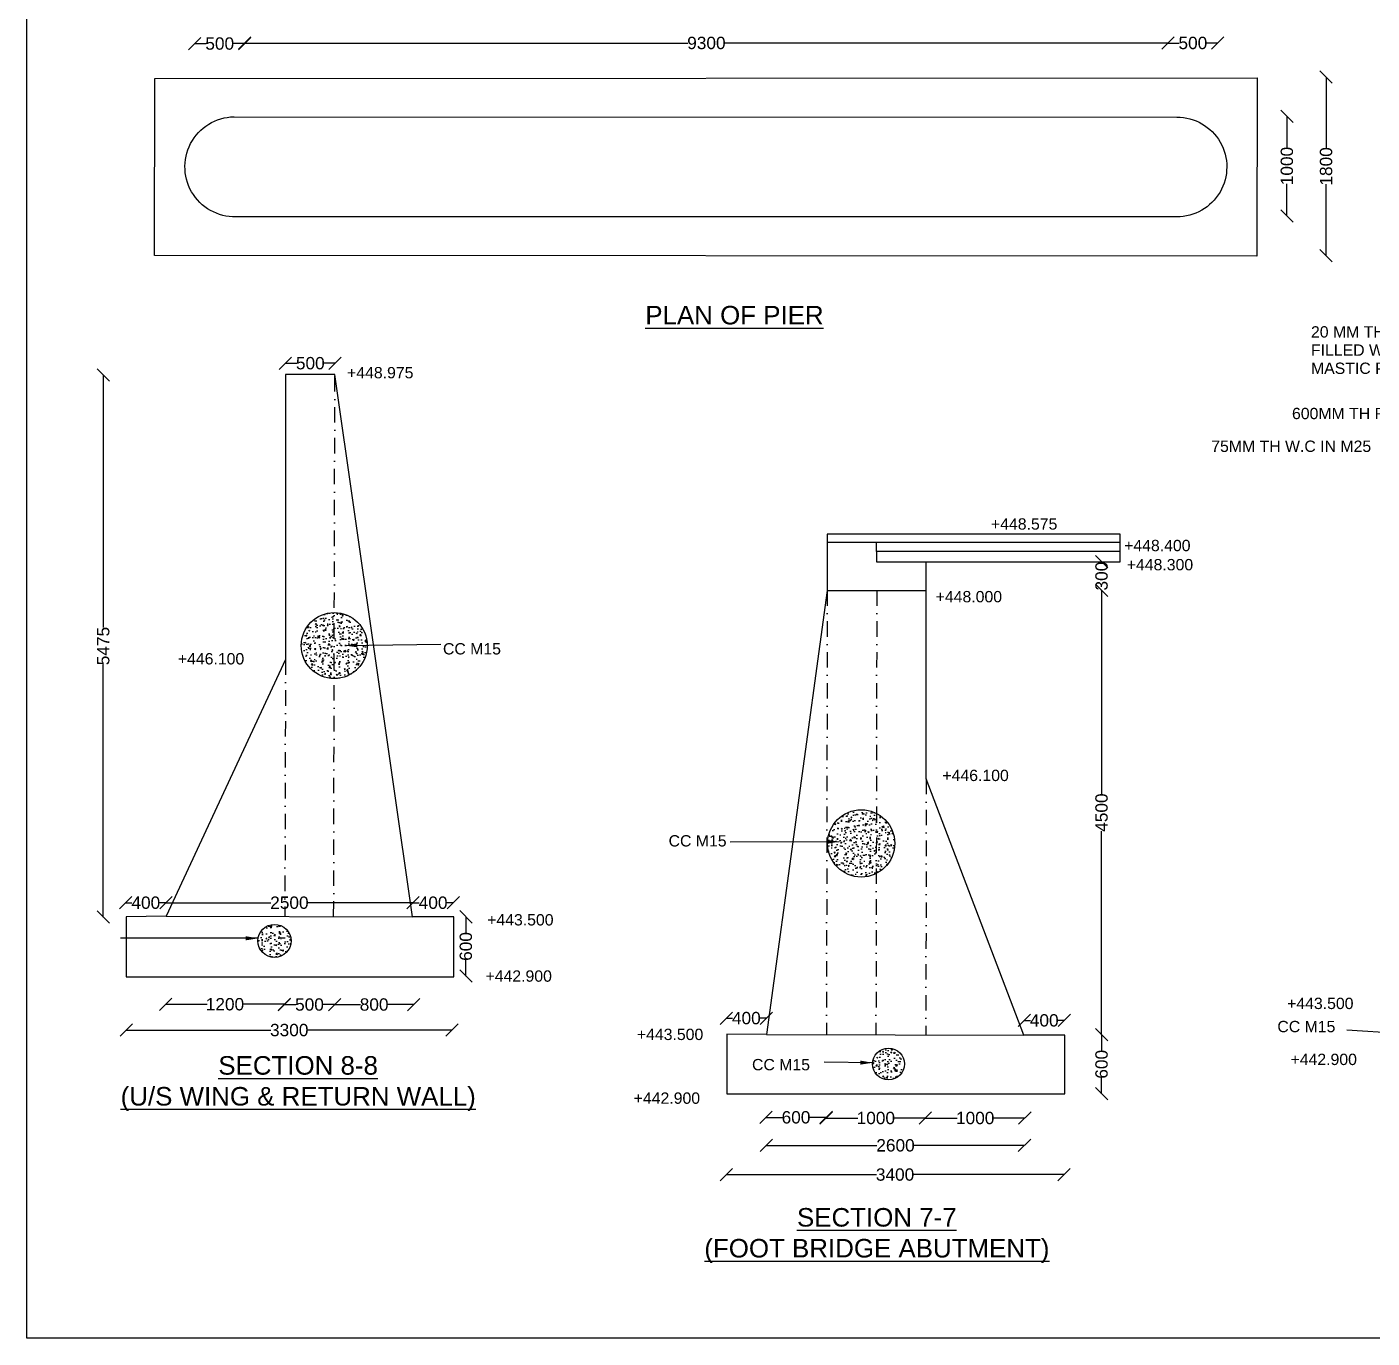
# Model space of a CAD drawing. Header units: metres. Extents: x 7853 to 102269, y -45863 to 19000.
# Drawn here: x 7853 to 40524, y -45863 to -14021 of the extents above; entities that cross this region are included whole.
import ezdxf

# ---------------------------------------------------------------- set-up
doc = ezdxf.new("R2010")
doc.units = ezdxf.units.M
doc.header["$MEASUREMENT"] = 0
doc.linetypes.add('DASHDOT', pattern=[1, 0.5, -0.25, 0, -0.25])
doc.layers.add('DRAWING', color=7, linetype='Continuous')
doc.layers.get('0').off()
doc.styles.get("Standard").update_dxf_attribs({"font": 'arial.ttf'})
doc.dimstyles.get("Standard").update_dxf_attribs({"dimtxt": 300, "dimasz": 300, "dimexe": 0.18, "dimexo": 0.0625, "dimgap": 0.09, "dimtad": 0, "dimdec": 0, "dimzin": 0, "dimdsep": 46, "dimtxsty": 'Standard', "dimblk": 'OBLIQUE', "dimcen": 0, "dimse1": 1, "dimse2": 1, "dimadec": 0, "dimazin": 0, "dimtfac": 1, "dimtdec": 0, "dimtofl": 0, "dimtmove": 0, "dimatfit": 3, "dimfxl": 1, "dimtolj": 1, "dimtzin": 0, "dimarcsym": 0})
pattern_1 = [(50, (0, 0), (286.9041, -25.1009), [30, -330]), (355, (0, 0), (-55.5005, 300.8769), [24, -264]), (100.4514, (23.9, -2.1), (231.4038, 275.7758), [25.496, -280.4568]), (46.1842, (0, 80), (426.8964, -66.2076), [45, -495]), (96.6356, (35.57, 74.5), (373.865, 389.647), [38.244, -420.6852]), (351.1842, (0, 80), (373.8648, 389.6474), [36, -396]), (21, (40, 60), (238.7628, -161.0476), [30, -330]), (326, (40, 60), (97.3261, 290.06), [24, -264]), (71.4514, (59.9, 46.58), (336.089, 129.0122), [25.496, -280.4568]), (37.5, (0, 0), (4.86394, 133.15754), [0, -260.8, 0, -268, 0, -265]), (7.5, (0, 0), (105.2278, 157.7647), [0, -152.8, 0, -254.8, 0, -101]), (327.5, (-89.2, 0), (213.52897, -9.02195), [0, -100, 0, -312, 0, -414]), (317.5, (-129.2, 0), (233.2745, 40.042), [0, -130, 0, -207.2, 0, -294])]

# ---------------------------------------------------------------- blocks, each defined once
blk = doc.blocks.new('_Oblique')
at = {"color": 0, "linetype": 'ByBlock', "lineweight": -2}
blk.add_line((-0.5, -0.5), (0.5, 0.5), dxfattribs=at)
blk = doc.blocks.new('*D23')
at = {"layer": 'Defpoints', "color": 0, "transparency": 16777216}
for p in [(11928, -14412), (13144, -14412), (13144, -14426)]:
    blk.add_point(p, dxfattribs=at)
at = {"layer": 'DRAWING', "color": 0, "lineweight": -2, "transparency": 16777216}
for p, q in [((11928, -14426), (12205, -14426)), ((13144, -14426), (12867, -14426))]:
    blk.add_line(p, q, dxfattribs=at)
at = {"layer": 'DRAWING', "color": 0, "lineweight": -2, "transparency": 16777216, "xscale": 300, "yscale": 300, "zscale": 300, "rotation": 180}
blk.add_blockref('_Oblique', (11928, -14426), dxfattribs=at)
at = {"layer": 'DRAWING', "color": 0, "lineweight": -2, "transparency": 16777216, "xscale": 300, "yscale": 300, "zscale": 300}
blk.add_blockref('_Oblique', (13144, -14426), dxfattribs=at)
at = {"layer": 'DRAWING', "color": 0, "transparency": 16777216, "insert": (12536, -14426), "char_height": 300, "attachment_point": 5}
blk.add_mtext('\\A1;500', dxfattribs=at)
blk = doc.blocks.new('*D24')
at = {"layer": 'Defpoints', "color": 0, "transparency": 16777216}
for p in [(13144, -14426), (35568, -14412), (35568, -14426)]:
    blk.add_point(p, dxfattribs=at)
at = {"layer": 'DRAWING', "color": 0, "lineweight": -2, "transparency": 16777216}
for p, q in [((13144, -14412), (23908, -14412)), ((35568, -14412), (24804, -14412))]:
    blk.add_line(p, q, dxfattribs=at)
at = {"layer": 'DRAWING', "color": 0, "lineweight": -2, "transparency": 16777216, "xscale": 300, "yscale": 300, "zscale": 300, "rotation": 180}
blk.add_blockref('_Oblique', (13144, -14412), dxfattribs=at)
at = {"layer": 'DRAWING', "color": 0, "lineweight": -2, "transparency": 16777216, "xscale": 300, "yscale": 300, "zscale": 300}
blk.add_blockref('_Oblique', (35568, -14412), dxfattribs=at)
at = {"layer": 'DRAWING', "color": 0, "transparency": 16777216, "insert": (24356, -14412), "char_height": 300, "attachment_point": 5}
blk.add_mtext('\\A1;9300', dxfattribs=at)
blk = doc.blocks.new('*D25')
at = {"layer": 'Defpoints', "color": 0, "transparency": 16777216}
for p in [(35568, -14412), (36775, -14412), (36775, -14412)]:
    blk.add_point(p, dxfattribs=at)
at = {"layer": 'DRAWING', "color": 0, "lineweight": -2, "transparency": 16777216}
for p, q in [((35568, -14412), (35840, -14412)), ((36775, -14412), (36502, -14412))]:
    blk.add_line(p, q, dxfattribs=at)
at = {"layer": 'DRAWING', "color": 0, "lineweight": -2, "transparency": 16777216, "xscale": 300, "yscale": 300, "zscale": 300, "rotation": 180}
blk.add_blockref('_Oblique', (35568, -14412), dxfattribs=at)
at = {"layer": 'DRAWING', "color": 0, "lineweight": -2, "transparency": 16777216, "xscale": 300, "yscale": 300, "zscale": 300}
blk.add_blockref('_Oblique', (36775, -14412), dxfattribs=at)
at = {"layer": 'DRAWING', "color": 0, "transparency": 16777216, "insert": (36171, -14412), "char_height": 300, "attachment_point": 5}
blk.add_mtext('\\A1;500', dxfattribs=at)
blk = doc.blocks.new('*D27')
at = {"layer": 'Defpoints', "color": 0, "transparency": 16777216}
for p in [(38439, -16191), (38455, -16191), (38439, -18609)]:
    blk.add_point(p, dxfattribs=at)
at = {"layer": 'DRAWING', "color": 0, "lineweight": -2, "transparency": 16777216}
for p, q in [((38455, -16191), (38455, -16967)), ((38455, -18609), (38455, -17834))]:
    blk.add_line(p, q, dxfattribs=at)
at = {"layer": 'DRAWING', "color": 0, "lineweight": -2, "transparency": 16777216, "xscale": 300, "yscale": 300, "zscale": 300}
for p, rotation in [((38455, -16191), 90), ((38455, -18609), 270)]:
    blk.add_blockref('_Oblique', p, dxfattribs=dict(at, rotation=rotation))
at = {"layer": 'DRAWING', "color": 0, "transparency": 16777216, "insert": (38455, -17400), "char_height": 300, "attachment_point": 5, "rotation": 90}
blk.add_mtext('\\A1;1000', dxfattribs=at)
blk = doc.blocks.new('*D28')
at = {"layer": 'Defpoints', "color": 0, "transparency": 16777216}
for p in [(39108, -15240), (39108, -19576), (39407, -19576)]:
    blk.add_point(p, dxfattribs=at)
at = {"layer": 'DRAWING', "color": 0, "lineweight": -2, "transparency": 16777216}
for p, q in [((39407, -15240), (39407, -16975)), ((39407, -19576), (39407, -17842))]:
    blk.add_line(p, q, dxfattribs=at)
at = {"layer": 'DRAWING', "color": 0, "lineweight": -2, "transparency": 16777216, "xscale": 300, "yscale": 300, "zscale": 300}
for p, rotation in [((39407, -15240), 90), ((39407, -19576), 270)]:
    blk.add_blockref('_Oblique', p, dxfattribs=dict(at, rotation=rotation))
at = {"layer": 'DRAWING', "color": 0, "transparency": 16777216, "insert": (39407, -17408), "char_height": 300, "attachment_point": 5, "rotation": 90}
blk.add_mtext('\\A1;1800', dxfattribs=at)
blk = doc.blocks.new('*D29')
at = {"layer": 'Defpoints', "color": 0, "transparency": 16777216}
for p in [(14133, -22181), (15338, -22181), (15338, -22189)]:
    blk.add_point(p, dxfattribs=at)
at = {"layer": 'DRAWING', "color": 0, "lineweight": -2, "transparency": 16777216}
for p, q in [((14133, -22189), (14405, -22189)), ((15338, -22189), (15067, -22189))]:
    blk.add_line(p, q, dxfattribs=at)
at = {"layer": 'DRAWING', "color": 0, "lineweight": -2, "transparency": 16777216, "xscale": 300, "yscale": 300, "zscale": 300, "rotation": 180}
blk.add_blockref('_Oblique', (14133, -22189), dxfattribs=at)
at = {"layer": 'DRAWING', "color": 0, "lineweight": -2, "transparency": 16777216, "xscale": 300, "yscale": 300, "zscale": 300}
blk.add_blockref('_Oblique', (15338, -22189), dxfattribs=at)
at = {"layer": 'DRAWING', "color": 0, "transparency": 16777216, "insert": (14736, -22189), "char_height": 300, "attachment_point": 5}
blk.add_mtext('\\A1;500', dxfattribs=at)
blk = doc.blocks.new('*D30')
at = {"layer": 'Defpoints', "color": 0, "transparency": 16777216}
for p in [(9749, -22476), (9708, -35638), (9749, -35638)]:
    blk.add_point(p, dxfattribs=at)
at = {"layer": 'DRAWING', "color": 0, "lineweight": -2, "transparency": 16777216}
for p, q in [((9708, -22476), (9708, -28608)), ((9708, -35638), (9708, -29506))]:
    blk.add_line(p, q, dxfattribs=at)
at = {"layer": 'DRAWING', "color": 0, "lineweight": -2, "transparency": 16777216, "xscale": 300, "yscale": 300, "zscale": 300}
for p, rotation in [((9708, -22476), 90), ((9708, -35638), 270)]:
    blk.add_blockref('_Oblique', p, dxfattribs=dict(at, rotation=rotation))
at = {"layer": 'DRAWING', "color": 0, "transparency": 16777216, "insert": (9708, -29057), "char_height": 300, "attachment_point": 5, "rotation": 90}
blk.add_mtext('\\A1;5475', dxfattribs=at)
blk = doc.blocks.new('*D31')
at = {"layer": 'Defpoints', "color": 0, "transparency": 16777216}
for p in [(10254, -35298), (11228, -35291), (11228, -35298)]:
    blk.add_point(p, dxfattribs=at)
at = {"layer": 'DRAWING', "color": 0, "lineweight": -2, "transparency": 16777216}
for p, q in [((10254, -35291), (10404, -35291)), ((11228, -35291), (11078, -35291))]:
    blk.add_line(p, q, dxfattribs=at)
at = {"layer": 'DRAWING', "color": 0, "lineweight": -2, "transparency": 16777216, "xscale": 300, "yscale": 300, "zscale": 300, "rotation": 180}
blk.add_blockref('_Oblique', (10254, -35291), dxfattribs=at)
at = {"layer": 'DRAWING', "color": 0, "lineweight": -2, "transparency": 16777216, "xscale": 300, "yscale": 300, "zscale": 300}
blk.add_blockref('_Oblique', (11228, -35291), dxfattribs=at)
at = {"layer": 'DRAWING', "color": 0, "transparency": 16777216, "insert": (10741, -35291), "char_height": 300, "attachment_point": 5}
blk.add_mtext('\\A1;400', dxfattribs=at)
blk = doc.blocks.new('*D32')
at = {"layer": 'Defpoints', "color": 0, "transparency": 16777216}
for p in [(11228, -35291), (17228, -35291), (17228, -35291)]:
    blk.add_point(p, dxfattribs=at)
at = {"layer": 'DRAWING', "color": 0, "lineweight": -2, "transparency": 16777216}
for p, q in [((11228, -35291), (13778, -35291)), ((17228, -35291), (14678, -35291))]:
    blk.add_line(p, q, dxfattribs=at)
at = {"layer": 'DRAWING', "color": 0, "lineweight": -2, "transparency": 16777216, "xscale": 300, "yscale": 300, "zscale": 300, "rotation": 180}
blk.add_blockref('_Oblique', (11228, -35291), dxfattribs=at)
at = {"layer": 'DRAWING', "color": 0, "lineweight": -2, "transparency": 16777216, "xscale": 300, "yscale": 300, "zscale": 300}
blk.add_blockref('_Oblique', (17228, -35291), dxfattribs=at)
at = {"layer": 'DRAWING', "color": 0, "transparency": 16777216, "insert": (14228, -35291), "char_height": 300, "attachment_point": 5}
blk.add_mtext('\\A1;2500', dxfattribs=at)
blk = doc.blocks.new('*D33')
at = {"layer": 'Defpoints', "color": 0, "transparency": 16777216}
for p in [(17228, -35291), (18210, -35291), (18210, -35291)]:
    blk.add_point(p, dxfattribs=at)
at = {"layer": 'DRAWING', "color": 0, "lineweight": -2, "transparency": 16777216}
for p, q in [((17228, -35291), (17382, -35291)), ((18210, -35291), (18056, -35291))]:
    blk.add_line(p, q, dxfattribs=at)
at = {"layer": 'DRAWING', "color": 0, "lineweight": -2, "transparency": 16777216, "xscale": 300, "yscale": 300, "zscale": 300, "rotation": 180}
blk.add_blockref('_Oblique', (17228, -35291), dxfattribs=at)
at = {"layer": 'DRAWING', "color": 0, "lineweight": -2, "transparency": 16777216, "xscale": 300, "yscale": 300, "zscale": 300}
blk.add_blockref('_Oblique', (18210, -35291), dxfattribs=at)
at = {"layer": 'DRAWING', "color": 0, "transparency": 16777216, "insert": (17719, -35291), "char_height": 300, "attachment_point": 5}
blk.add_mtext('\\A1;400', dxfattribs=at)
blk = doc.blocks.new('*D34')
at = {"layer": 'Defpoints', "color": 0, "transparency": 16777216}
for p in [(18477, -35633), (18515, -35633), (18477, -37072)]:
    blk.add_point(p, dxfattribs=at)
at = {"layer": 'DRAWING', "color": 0, "lineweight": -2, "transparency": 16777216}
for p, q in [((18515, -35633), (18515, -36021)), ((18515, -37072), (18515, -36685))]:
    blk.add_line(p, q, dxfattribs=at)
at = {"layer": 'DRAWING', "color": 0, "lineweight": -2, "transparency": 16777216, "xscale": 300, "yscale": 300, "zscale": 300}
for p, rotation in [((18515, -35633), 90), ((18515, -37072), 270)]:
    blk.add_blockref('_Oblique', p, dxfattribs=dict(at, rotation=rotation))
at = {"layer": 'DRAWING', "color": 0, "transparency": 16777216, "insert": (18515, -36353), "char_height": 300, "attachment_point": 5, "rotation": 90}
blk.add_mtext('\\A1;600', dxfattribs=at)
blk = doc.blocks.new('*D35')
at = {"layer": 'Defpoints', "color": 0, "transparency": 16777216}
for p in [(11221, -37764), (14105, -37757), (14105, -37764)]:
    blk.add_point(p, dxfattribs=at)
at = {"layer": 'DRAWING', "color": 0, "lineweight": -2, "transparency": 16777216}
for p, q in [((11221, -37757), (12229, -37757)), ((14105, -37757), (13096, -37757))]:
    blk.add_line(p, q, dxfattribs=at)
at = {"layer": 'DRAWING', "color": 0, "lineweight": -2, "transparency": 16777216, "xscale": 300, "yscale": 300, "zscale": 300, "rotation": 180}
blk.add_blockref('_Oblique', (11221, -37757), dxfattribs=at)
at = {"layer": 'DRAWING', "color": 0, "lineweight": -2, "transparency": 16777216, "xscale": 300, "yscale": 300, "zscale": 300}
blk.add_blockref('_Oblique', (14105, -37757), dxfattribs=at)
at = {"layer": 'DRAWING', "color": 0, "transparency": 16777216, "insert": (12663, -37757), "char_height": 300, "attachment_point": 5}
blk.add_mtext('\\A1;1200', dxfattribs=at)
blk = doc.blocks.new('*D36')
at = {"layer": 'Defpoints', "color": 0, "transparency": 16777216}
for p in [(14105, -37764), (15327, -37764), (15327, -37764)]:
    blk.add_point(p, dxfattribs=at)
at = {"layer": 'DRAWING', "color": 0, "lineweight": -2, "transparency": 16777216}
for p, q in [((14105, -37764), (14385, -37764)), ((15327, -37764), (15047, -37764))]:
    blk.add_line(p, q, dxfattribs=at)
at = {"layer": 'DRAWING', "color": 0, "lineweight": -2, "transparency": 16777216, "xscale": 300, "yscale": 300, "zscale": 300, "rotation": 180}
blk.add_blockref('_Oblique', (14105, -37764), dxfattribs=at)
at = {"layer": 'DRAWING', "color": 0, "lineweight": -2, "transparency": 16777216, "xscale": 300, "yscale": 300, "zscale": 300}
blk.add_blockref('_Oblique', (15327, -37764), dxfattribs=at)
at = {"layer": 'DRAWING', "color": 0, "transparency": 16777216, "insert": (14716, -37764), "char_height": 300, "attachment_point": 5}
blk.add_mtext('\\A1;500', dxfattribs=at)
blk = doc.blocks.new('*D37')
at = {"layer": 'Defpoints', "color": 0, "transparency": 16777216}
for p in [(15327, -37764), (17245, -37764), (17245, -37764)]:
    blk.add_point(p, dxfattribs=at)
at = {"layer": 'DRAWING', "color": 0, "lineweight": -2, "transparency": 16777216}
for p, q in [((15327, -37764), (15955, -37764)), ((17245, -37764), (16617, -37764))]:
    blk.add_line(p, q, dxfattribs=at)
at = {"layer": 'DRAWING', "color": 0, "lineweight": -2, "transparency": 16777216, "xscale": 300, "yscale": 300, "zscale": 300, "rotation": 180}
blk.add_blockref('_Oblique', (15327, -37764), dxfattribs=at)
at = {"layer": 'DRAWING', "color": 0, "lineweight": -2, "transparency": 16777216, "xscale": 300, "yscale": 300, "zscale": 300}
blk.add_blockref('_Oblique', (17245, -37764), dxfattribs=at)
at = {"layer": 'DRAWING', "color": 0, "transparency": 16777216, "insert": (16286, -37764), "char_height": 300, "attachment_point": 5}
blk.add_mtext('\\A1;800', dxfattribs=at)
blk = doc.blocks.new('*D38')
at = {"layer": 'Defpoints', "color": 0, "transparency": 16777216}
for p in [(10267, -38383), (18181, -38383), (18181, -38384)]:
    blk.add_point(p, dxfattribs=at)
at = {"layer": 'DRAWING', "color": 0, "lineweight": -2, "transparency": 16777216}
for p, q in [((10267, -38384), (13777, -38384)), ((18181, -38384), (14671, -38384))]:
    blk.add_line(p, q, dxfattribs=at)
at = {"layer": 'DRAWING', "color": 0, "lineweight": -2, "transparency": 16777216, "xscale": 300, "yscale": 300, "zscale": 300, "rotation": 180}
blk.add_blockref('_Oblique', (10267, -38384), dxfattribs=at)
at = {"layer": 'DRAWING', "color": 0, "lineweight": -2, "transparency": 16777216, "xscale": 300, "yscale": 300, "zscale": 300}
blk.add_blockref('_Oblique', (18181, -38384), dxfattribs=at)
at = {"layer": 'DRAWING', "color": 0, "transparency": 16777216, "insert": (14224, -38384), "char_height": 300, "attachment_point": 5}
blk.add_mtext('\\A1;3300', dxfattribs=at)
blk = doc.blocks.new('*D39')
at = {"layer": 'Defpoints', "color": 0, "transparency": 16777216}
for p in [(27265, -40503), (25800, -40520), (27265, -40520)]:
    blk.add_point(p, dxfattribs=at)
at = {"layer": 'DRAWING', "color": 0, "lineweight": -2, "transparency": 16777216}
for p, q in [((25800, -40503), (26201, -40503)), ((27265, -40503), (26864, -40503))]:
    blk.add_line(p, q, dxfattribs=at)
at = {"layer": 'DRAWING', "color": 0, "lineweight": -2, "transparency": 16777216, "xscale": 300, "yscale": 300, "zscale": 300, "rotation": 180}
blk.add_blockref('_Oblique', (25800, -40503), dxfattribs=at)
at = {"layer": 'DRAWING', "color": 0, "lineweight": -2, "transparency": 16777216, "xscale": 300, "yscale": 300, "zscale": 300}
blk.add_blockref('_Oblique', (27265, -40503), dxfattribs=at)
at = {"layer": 'DRAWING', "color": 0, "transparency": 16777216, "insert": (26532, -40503), "char_height": 300, "attachment_point": 5}
blk.add_mtext('\\A1;600', dxfattribs=at)
blk = doc.blocks.new('*D40')
at = {"layer": 'Defpoints', "color": 0, "transparency": 16777216}
for p in [(27265, -40503), (29677, -40503), (29677, -40520)]:
    blk.add_point(p, dxfattribs=at)
at = {"layer": 'DRAWING', "color": 0, "lineweight": -2, "transparency": 16777216}
for p, q in [((27265, -40520), (28038, -40520)), ((29677, -40520), (28905, -40520))]:
    blk.add_line(p, q, dxfattribs=at)
at = {"layer": 'DRAWING', "color": 0, "lineweight": -2, "transparency": 16777216, "xscale": 300, "yscale": 300, "zscale": 300, "rotation": 180}
blk.add_blockref('_Oblique', (27265, -40520), dxfattribs=at)
at = {"layer": 'DRAWING', "color": 0, "lineweight": -2, "transparency": 16777216, "xscale": 300, "yscale": 300, "zscale": 300}
blk.add_blockref('_Oblique', (29677, -40520), dxfattribs=at)
at = {"layer": 'DRAWING', "color": 0, "transparency": 16777216, "insert": (28471, -40520), "char_height": 300, "attachment_point": 5}
blk.add_mtext('\\A1;1000', dxfattribs=at)
blk = doc.blocks.new('*D41')
at = {"layer": 'Defpoints', "color": 0, "transparency": 16777216}
for p in [(29677, -40503), (32090, -40503), (32090, -40520)]:
    blk.add_point(p, dxfattribs=at)
at = {"layer": 'DRAWING', "color": 0, "lineweight": -2, "transparency": 16777216}
for p, q in [((29677, -40520), (30450, -40520)), ((32090, -40520), (31317, -40520))]:
    blk.add_line(p, q, dxfattribs=at)
at = {"layer": 'DRAWING', "color": 0, "lineweight": -2, "transparency": 16777216, "xscale": 300, "yscale": 300, "zscale": 300, "rotation": 180}
blk.add_blockref('_Oblique', (29677, -40520), dxfattribs=at)
at = {"layer": 'DRAWING', "color": 0, "lineweight": -2, "transparency": 16777216, "xscale": 300, "yscale": 300, "zscale": 300}
blk.add_blockref('_Oblique', (32090, -40520), dxfattribs=at)
at = {"layer": 'DRAWING', "color": 0, "transparency": 16777216, "insert": (30884, -40520), "char_height": 300, "attachment_point": 5}
blk.add_mtext('\\A1;1000', dxfattribs=at)
blk = doc.blocks.new('*D42')
at = {"layer": 'Defpoints', "color": 0, "transparency": 16777216}
for p in [(25815, -41201), (32082, -41184), (32082, -41201)]:
    blk.add_point(p, dxfattribs=at)
at = {"layer": 'DRAWING', "color": 0, "lineweight": -2, "transparency": 16777216}
for p, q in [((25815, -41184), (28499, -41184)), ((32082, -41184), (29399, -41184))]:
    blk.add_line(p, q, dxfattribs=at)
at = {"layer": 'DRAWING', "color": 0, "lineweight": -2, "transparency": 16777216, "xscale": 300, "yscale": 300, "zscale": 300, "rotation": 180}
blk.add_blockref('_Oblique', (25815, -41184), dxfattribs=at)
at = {"layer": 'DRAWING', "color": 0, "lineweight": -2, "transparency": 16777216, "xscale": 300, "yscale": 300, "zscale": 300}
blk.add_blockref('_Oblique', (32082, -41184), dxfattribs=at)
at = {"layer": 'DRAWING', "color": 0, "transparency": 16777216, "insert": (28949, -41184), "char_height": 300, "attachment_point": 5}
blk.add_mtext('\\A1;2600', dxfattribs=at)
blk = doc.blocks.new('*D43')
at = {"layer": 'Defpoints', "color": 0, "transparency": 16777216}
for p in [(24838, -41896), (33038, -41893), (33038, -41896)]:
    blk.add_point(p, dxfattribs=at)
at = {"layer": 'DRAWING', "color": 0, "lineweight": -2, "transparency": 16777216}
for p, q in [((24838, -41893), (28490, -41893)), ((33038, -41893), (29385, -41893))]:
    blk.add_line(p, q, dxfattribs=at)
at = {"layer": 'DRAWING', "color": 0, "lineweight": -2, "transparency": 16777216, "xscale": 300, "yscale": 300, "zscale": 300, "rotation": 180}
blk.add_blockref('_Oblique', (24838, -41893), dxfattribs=at)
at = {"layer": 'DRAWING', "color": 0, "lineweight": -2, "transparency": 16777216, "xscale": 300, "yscale": 300, "zscale": 300}
blk.add_blockref('_Oblique', (33038, -41893), dxfattribs=at)
at = {"layer": 'DRAWING', "color": 0, "transparency": 16777216, "insert": (28938, -41893), "char_height": 300, "attachment_point": 5}
blk.add_mtext('\\A1;3400', dxfattribs=at)
blk = doc.blocks.new('*D44')
at = {"layer": 'Defpoints', "color": 0, "transparency": 16777216}
for p in [(24840, -38102), (25813, -38094), (25813, -38102)]:
    blk.add_point(p, dxfattribs=at)
at = {"layer": 'DRAWING', "color": 0, "lineweight": -2, "transparency": 16777216}
for p, q in [((24840, -38094), (24989, -38094)), ((25813, -38094), (25663, -38094))]:
    blk.add_line(p, q, dxfattribs=at)
at = {"layer": 'DRAWING', "color": 0, "lineweight": -2, "transparency": 16777216, "xscale": 300, "yscale": 300, "zscale": 300, "rotation": 180}
blk.add_blockref('_Oblique', (24840, -38094), dxfattribs=at)
at = {"layer": 'DRAWING', "color": 0, "lineweight": -2, "transparency": 16777216, "xscale": 300, "yscale": 300, "zscale": 300}
blk.add_blockref('_Oblique', (25813, -38094), dxfattribs=at)
at = {"layer": 'DRAWING', "color": 0, "transparency": 16777216, "insert": (25326, -38094), "char_height": 300, "attachment_point": 5}
blk.add_mtext('\\A1;400', dxfattribs=at)
blk = doc.blocks.new('*D45')
at = {"layer": 'Defpoints', "color": 0, "transparency": 16777216}
for p in [(32076, -38165), (33046, -38149), (33046, -38165)]:
    blk.add_point(p, dxfattribs=at)
at = {"layer": 'DRAWING', "color": 0, "lineweight": -2, "transparency": 16777216}
for p, q in [((32076, -38149), (32224, -38149)), ((33046, -38149), (32898, -38149))]:
    blk.add_line(p, q, dxfattribs=at)
at = {"layer": 'DRAWING', "color": 0, "lineweight": -2, "transparency": 16777216, "xscale": 300, "yscale": 300, "zscale": 300, "rotation": 180}
blk.add_blockref('_Oblique', (32076, -38149), dxfattribs=at)
at = {"layer": 'DRAWING', "color": 0, "lineweight": -2, "transparency": 16777216, "xscale": 300, "yscale": 300, "zscale": 300}
blk.add_blockref('_Oblique', (33046, -38149), dxfattribs=at)
at = {"layer": 'DRAWING', "color": 0, "transparency": 16777216, "insert": (32561, -38149), "char_height": 300, "attachment_point": 5}
blk.add_mtext('\\A1;400', dxfattribs=at)
blk = doc.blocks.new('*D46')
at = {"layer": 'Defpoints', "color": 0, "transparency": 16777216}
for p in [(33954, -27008), (33954, -27707), (33954, -27707)]:
    blk.add_point(p, dxfattribs=at)
at = {"layer": 'DRAWING', "color": 0, "lineweight": -2, "transparency": 16777216}
for p, q in [((33954, -27008), (33954, -27027)), ((33954, -27707), (33954, -27688))]:
    blk.add_line(p, q, dxfattribs=at)
at = {"layer": 'DRAWING', "color": 0, "lineweight": -2, "transparency": 16777216, "xscale": 300, "yscale": 300, "zscale": 300}
for p, rotation in [((33954, -27008), 90), ((33954, -27707), 270)]:
    blk.add_blockref('_Oblique', p, dxfattribs=dict(at, rotation=rotation))
at = {"layer": 'DRAWING', "color": 0, "transparency": 16777216, "insert": (33954, -27358), "char_height": 300, "attachment_point": 5, "rotation": 90}
blk.add_mtext('\\A1;300', dxfattribs=at)
blk = doc.blocks.new('*D47')
at = {"layer": 'Defpoints', "color": 0, "transparency": 16777216}
for p in [(33954, -27707), (33954, -38497), (33954, -38497)]:
    blk.add_point(p, dxfattribs=at)
at = {"layer": 'DRAWING', "color": 0, "lineweight": -2, "transparency": 16777216}
for p, q in [((33954, -27707), (33954, -32649)), ((33954, -38497), (33954, -33556))]:
    blk.add_line(p, q, dxfattribs=at)
at = {"layer": 'DRAWING', "color": 0, "lineweight": -2, "transparency": 16777216, "xscale": 300, "yscale": 300, "zscale": 300}
for p, rotation in [((33954, -27707), 90), ((33954, -38497), 270)]:
    blk.add_blockref('_Oblique', p, dxfattribs=dict(at, rotation=rotation))
at = {"layer": 'DRAWING', "color": 0, "transparency": 16777216, "insert": (33954, -33102), "char_height": 300, "attachment_point": 5, "rotation": 90}
blk.add_mtext('\\A1;4500', dxfattribs=at)
blk = doc.blocks.new('*D48')
at = {"layer": 'Defpoints', "color": 0, "transparency": 16777216}
for p in [(33954, -38497), (33954, -39930), (33954, -39930)]:
    blk.add_point(p, dxfattribs=at)
at = {"layer": 'DRAWING', "color": 0, "lineweight": -2, "transparency": 16777216}
for p, q in [((33954, -38497), (33954, -38882)), ((33954, -39930), (33954, -39546))]:
    blk.add_line(p, q, dxfattribs=at)
at = {"layer": 'DRAWING', "color": 0, "lineweight": -2, "transparency": 16777216, "xscale": 300, "yscale": 300, "zscale": 300}
for p, rotation in [((33954, -38497), 90), ((33954, -39930), 270)]:
    blk.add_blockref('_Oblique', p, dxfattribs=dict(at, rotation=rotation))
at = {"layer": 'DRAWING', "color": 0, "transparency": 16777216, "insert": (33954, -39214), "char_height": 300, "attachment_point": 5, "rotation": 90}
blk.add_mtext('\\A1;600', dxfattribs=at)

msp = doc.modelspace()

# ---------------------------------------------------------------- hatches: boundary and pattern name
at = {"layer": 'DRAWING'}
h = msp.add_hatch(dxfattribs=at)
h.set_pattern_fill('AR-CONC', color=256, scale=40, style=0)
h.set_pattern_definition(pattern_1)
h.paths.add_polyline_path([(15319.4, -28243.9, 0.4148688), (14515.6, -29045.9, 0.4135586), (15315.8, -29847.9)])
h.paths.add_polyline_path([(15319.4, -28243.9), (15315.8, -29847.9, 0.4148688), (16119.6, -29045.9, 0.4135586)])
h = msp.add_hatch(dxfattribs=at)
h.set_pattern_fill('AR-CONC', color=256, scale=40, style=0)
h.set_pattern_definition(pattern_1)
h.paths.add_polyline_path([(28484.5, -33121.3, 0.5588356), (27300.4, -33849.9, 0.5575995), (28481.7, -34579.8)])
h.paths.add_polyline_path([(28932.7, -33849.9, 0.2830089), (28484.5, -33121.3), (28481.7, -34579.8, 0.2840271)])
h = msp.add_hatch(dxfattribs=at)
h.set_pattern_fill('AR-CONC', color=256, scale=40, style=0)
h.set_pattern_definition(pattern_1)
h.paths.add_polyline_path([(14268.8, -36217.2, 1), (13464.9, -36217.2, 1)])
h = msp.add_hatch(dxfattribs=at)
h.set_pattern_fill('AR-CONC', color=256, scale=40, style=0)
h.set_pattern_definition(pattern_1)
h.paths.add_polyline_path([(29164.7, -39206.8, 1), (28392.9, -39206.8, 1)])

# ---------------------------------------------------------------- linework, layer by layer
msp.add_lwpolyline([(7853.2, 19000.5), (102268.9, 19000.5), (102268.9, -45863.3), (7853.2, -45863.3)], close=True, dxfattribs=at)
for points in [[(10961.4, -15275.9), (37730.7, -15259.3), (37721.9, -19584.6), (10955.3, -19569.7), (10961.4, -15275.9)], [(10260.8, -35635.7), (10260.8, -37088.2), (18225.5, -37088.2), (18225.5, -35634.2), (17214.5, -35634.2), (15332.3, -22462.1), (14133.6, -22462.1), (14133.6, -29379.9), (11234.1, -35619.6), (10260.8, -35635.7)], [(24849.5, -38485.5), (24849.5, -39931.9), (33064.5, -39931.9), (33064.5, -38505.6), (32068.3, -38505.6), (29697.3, -32281.6), (29697.3, -27008), (34403.4, -27008), (34403.4, -26337.5), (27292, -26337.5), (27292, -27704.5), (25816.9, -38493.8), (24849.5, -38485.5)], [(27292, -26530), (34403.4, -26530)], [(34403.4, -26763.5), (28491.4, -26763.5), (28491.4, -26530)], [(28491.4, -26763.5), (28491.4, -27012.8), (29697.3, -27008)], [(27292, -27704.5), (29697.3, -27704.5)], [(11234.1, -35619.6), (17214.5, -35634.2)], [(25816.9, -38493.8), (32068.3, -38505.6)]]:
    msp.add_lwpolyline(points, dxfattribs=at)
msp.add_lwpolyline([(12884.7, -16202.9), (35782.9, -16210.2, -1.0018433), (35777.7, -18634.1), (13013.7, -18629.6, -1.0347652), (12884.7, -16202.9, 18.7827702)], format="xyb", dxfattribs=at)
at = {"layer": 'DRAWING', "linetype": 'DASHDOT', "ltscale": 750}
for points in [[(15302.9, -35629.6), (15332.3, -22462.1)], [(27292, -27704.5), (27271.7, -38496.6)], [(28494.7, -27704.5), (28474.3, -38498.8)], [(14133.6, -29379.9), (14118.3, -35626.7)], [(29697.3, -32281.6), (29685.6, -38501.1)]]:
    msp.add_lwpolyline(points, dxfattribs=at)
at = {"layer": 'DRAWING'}
for centre, radius in [((15317.6, -29045.9), 802), ((28116.6, -33849.9), 816.2), ((13866.8, -36217.2), 401.9), ((28778.8, -39206.8), 385.9)]:
    msp.add_circle(centre, radius, dxfattribs=at)

# ---------------------------------------------------------------- texts
for s, p in [('20 MM TH EXPANSION JOINT', (39039.8, -21564.5)), ('FILLED WITH PREFORMED', (39039.8, -22006.2)), ('MASTIC PAD', (39039.8, -22448)), ('+448.975', (15628.3, -22555.2)), ('600MM TH R.C.C.SLAB IN M25', (38578.4, -23546.7)), ('75MM TH W.C IN M25', (36617.4, -24341.9)), ('+448.575', (31267.2, -26229.1)), ('+448.400', (34501.4, -26752.5)), ('+448.300', (34565.3, -27217.5)), ('+448.000', (29924.3, -27994.5)), ('CC M15', (17958.3, -29261)), ('+446.100', (11519, -29502.8)), ('+446.100', (30087.6, -32335.4)), ('CC M15', (23437.9, -33924.6)), ('+443.500', (19031.1, -35842.6)), ('+442.900', (18990.9, -37208.5)), ('+443.500', (38459.3, -37872.6)), ('CC M15', (38223.3, -38434.5)), ('+443.500', (22667.5, -38625)), ('CC M15', (25463.9, -39359.9)), ('+442.900', (38542.7, -39232.2)), ('+442.900', (22590.1, -40172.8))]:
    msp.add_text(s, height=275, dxfattribs=at).set_placement(p)
at = {"layer": 'DRAWING', "char_height": 450, "attachment_point": 1}
for s, insert, width in [('\\pi892.88;{\\LPLAN OF PIER}', (21979.5, -20795.4), 6061.063), ('\\pi2695.4;{\\LSECTION 8-8\\P\\pi323.28;(U/S WING & RETURN WALL)}', (9806.8, -39015.8), 9212.519), ('\\pi2695.9;{\\LSECTION 7-7\\P\\pi445.75;(FOOT BRIDGE ABUTMENT)}', (23860.6, -42705.4), 9212.519)]:
    msp.add_mtext(s, dxfattribs=dict(at, insert=insert, width=width))

# ---------------------------------------------------------------- dimensions: what is measured, and where the dimension line sits
at = {"layer": 'DRAWING'}
for base, p1, p2, text, picture, middle in [((13144.2, -14425.8), (11927.8, -14412.1), (13144.2, -14412.1), '500', '*D23', (12536, -14425.8)), ((35567.9, -14412.1), (13144.2, -14425.8), (35567.9, -14425.8), '9300', '*D24', (24356, -14412.1)), ((36775.1, -14412.1), (35567.9, -14412.1), (36775.1, -14412.1), '500', '*D25', (36171.5, -14412.1)), ((15338, -22188.7), (14133.1, -22180.9), (15338, -22180.9), '500', '*D29', (14735.5, -22188.7)), ((11227.8, -35291.3), (10253.8, -35297.8), (11227.8, -35297.8), '400', '*D31', (10740.8, -35291.3)), ((17227.7, -35291.3), (11227.8, -35291.3), (17227.7, -35291.3), '2500', '*D32', (14227.8, -35291.3)), ((18210.1, -35291.3), (17227.7, -35291.3), (18210.1, -35291.3), '400', '*D33', (17718.9, -35291.3)), ((14104.5, -37757.4), (11221.2, -37763.6), (14104.5, -37763.6), '1200', '*D35', (12662.9, -37757.4)), ((15326.8, -37763.6), (14104.5, -37763.6), (15326.8, -37763.6), '500', '*D36', (14715.6, -37763.6)), ((17244.8, -37763.6), (15326.8, -37763.6), (17244.8, -37763.6), '800', '*D37', (16285.8, -37763.6)), ((25813.1, -38094), (24839.8, -38102.3), (25813.1, -38102.3), '400', '*D44', (25326.4, -38094)), ((18180.9, -38384.4), (10267.1, -38383.4), (18180.9, -38383.4), '3300', '*D38', (14224, -38384.4)), ((33046.4, -38149.2), (32076.2, -38165.4), (33046.4, -38165.4), '400', '*D45', (32561.3, -38149.2)), ((27264.8, -40503), (25799.9, -40520.1), (27264.8, -40520.1), '600', '*D39', (26532.4, -40503)), ((29677.4, -40520.1), (27264.8, -40503), (29677.4, -40503), '1000', '*D40', (28471.1, -40520.1)), ((32089.9, -40520.1), (29677.4, -40503), (32089.9, -40503), '1000', '*D41', (30883.7, -40520.1)), ((32082.5, -41183.5), (25814.8, -41201.4), (32082.5, -41201.4), '2600', '*D42', (28948.6, -41183.5)), ((33037.8, -41892.5), (24837.6, -41895.6), (33037.8, -41895.6), '3400', '*D43', (28937.7, -41892.5))]:
    dim = msp.add_linear_dim(base=base, p1=p1, p2=p2, text=text, dimstyle='Standard', dxfattribs=at)
    dim.commit()
    dim.dimension.update_dxf_attribs({"geometry": picture, "text_midpoint": middle})
for base, p1, p2, text, picture, middle in [((39406.7, -19576.3), (39108.2, -15240.1), (39108.2, -19576.3), '1800', '*D28', (39406.7, -17408.2)), ((38454.8, -16191.1), (38438.6, -18609.1), (38438.6, -16191.1), '1000', '*D27', (38454.8, -17400.1)), ((9707.9, -35637.9), (9749.1, -22475.7), (9749.1, -35637.9), '5475', '*D30', (9707.9, -29056.8)), ((33954.2, -27707.2), (33954.2, -27008), (33954.2, -27707.2), '300', '*D46', (33954.2, -27357.6)), ((33954.2, -38497.3), (33954.2, -27707.2), (33954.2, -38497.3), '4500', '*D47', (33954.2, -33102.2)), ((18514.7, -35633), (18476.6, -37072.4), (18476.6, -35633), '600', '*D34', (18514.7, -36352.7)), ((33954.2, -39930.1), (33954.2, -38497.3), (33954.2, -39930.1), '600', '*D48', (33954.2, -39213.7))]:
    dim = msp.add_linear_dim(base=base, p1=p1, p2=p2, angle=90, text=text, dimstyle='Standard', dxfattribs=at)
    dim.commit()
    dim.dimension.update_dxf_attribs({"geometry": picture, "text_midpoint": middle})

# ---------------------------------------------------------------- leaders
for points in [[(15578.4, -29043.6), (17906.4, -29007.3)], [(27582.5, -33809.4), (24934.5, -33819.5)], [(13469.9, -36154.2), (10123.7, -36154.2)], [(41184, -38467.1), (39912.4, -38383.4)], [(28394.1, -39176.7), (27216.9, -39161.9)]]:
    msp.add_leader(points, dimstyle='Standard', override={"dimgap": 0.09, "dimtad": 0}, dxfattribs=at)

doc.saveas('drawing.dxf')
